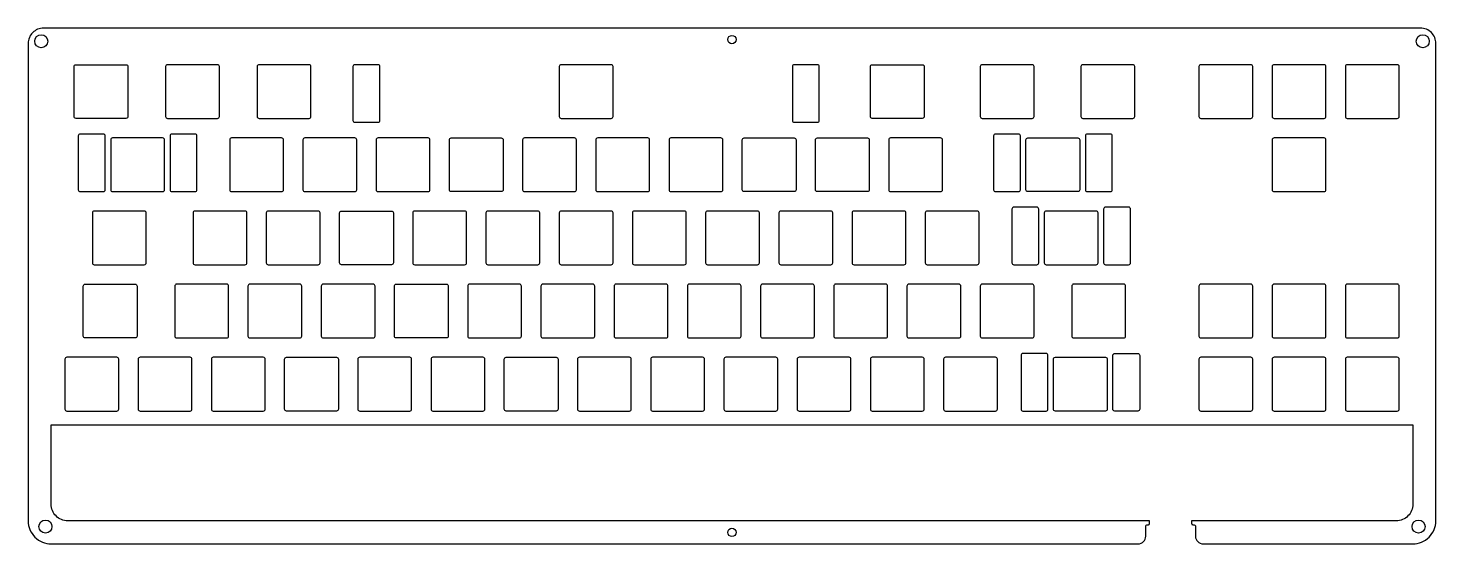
# Model space of a CAD drawing. Header units: millimetres. Extents: x -17 to 350, y -42 to 93.
import ezdxf

# ---------------------------------------------------------------- set-up
doc = ezdxf.new("R2010")
doc.units = ezdxf.units.MM
doc.layers.get('0').update_dxf_attribs({"linetype": 'CONTINUOUS'})

msp = doc.modelspace()

# ---------------------------------------------------------------- linework, layer by layer
for points in [[(275.19, -36.28), (275.19, -35.58), (-6.27, -35.58, -0.414221), (-10.57, -31.27), (-10.57, -10.55), (343.66, -10.55), (343.66, -31.25, -0.415456), (339.35, -35.58), (286.13, -35.58), (286.13, -36.28, 0.414214), (286.43, -36.58), (286.63, -36.58, -0.414214), (287.13, -37.08), (287.13, -39.58, 0.414214), (289.13, -41.58), (343.66, -41.58, 0.414214), (349.66, -35.58), (349.66, 88.73, 0.414214), (345.66, 92.73), (-12.57, 92.73, 0.414214), (-16.57, 88.73), (-16.57, -35.58, 0.414214), (-10.57, -41.58), (272.19, -41.58, 0.414214), (274.19, -39.58), (274.19, -37.08, -0.414214), (274.69, -36.58), (274.89, -36.58, 0.414214)], [(8.88, 69.2), (-4.12, 69.2, -0.414214), (-4.62, 69.7), (-4.62, 82.7, -0.414214), (-4.12, 83.2), (8.88, 83.2, -0.414214), (9.38, 82.7), (9.38, 69.7, -0.414214)], [(19.19, 69.7, 0.414214), (19.69, 69.2), (32.69, 69.2, 0.414214), (33.19, 69.7), (33.19, 82.7, 0.414214), (32.69, 83.2), (19.69, 83.2, 0.414214), (19.19, 82.7)], [(56.51, 69.2, 0.414214), (57.01, 69.7), (57.01, 82.7, 0.414214), (56.51, 83.2), (43.51, 83.2, 0.414214), (43.01, 82.7), (43.01, 69.7, 0.414214), (43.51, 69.2)], [(67.94, 68.7, 0.414214), (68.44, 68.2), (74.44, 68.2, 0.414214), (74.94, 68.7), (74.94, 82.7, 0.414214), (74.44, 83.2), (68.44, 83.2, 0.414214), (67.94, 82.7)], [(121.59, 69.7, 0.414214), (122.09, 69.2), (135.09, 69.2, 0.414214), (135.59, 69.7), (135.59, 82.7, 0.414214), (135.09, 83.2), (122.09, 83.2, 0.414214), (121.59, 82.7)], [(188.74, 68.2, 0.414214), (189.24, 68.7), (189.24, 82.7, 0.414214), (188.74, 83.2), (182.74, 83.2, 0.414214), (182.24, 82.7), (182.24, 68.7, 0.414214), (182.74, 68.2)], [(216.55, 82.7), (216.55, 69.7, -0.414214), (216.05, 69.2), (203.05, 69.2, -0.414214), (202.55, 69.7), (202.55, 82.7, -0.414214), (203.05, 83.2), (216.05, 83.2, -0.414214)], [(245.13, 82.7, 0.414214), (244.63, 83.2), (231.62, 83.2, 0.414214), (231.12, 82.7), (231.12, 69.7, 0.414214), (231.62, 69.2), (244.63, 69.2, 0.414214), (245.13, 69.7)], [(271.32, 82.7, 0.414214), (270.82, 83.2), (257.82, 83.2, 0.414214), (257.32, 82.7), (257.32, 69.7, 0.414214), (257.82, 69.2), (270.82, 69.2, 0.414214), (271.32, 69.7)], [(288.03, 69.7, 0.414214), (288.53, 69.2), (301.53, 69.2, 0.414214), (302.03, 69.7), (302.03, 82.7, 0.414214), (301.53, 83.2), (288.53, 83.2, 0.414214), (288.03, 82.7)], [(307.58, 83.2, 0.414214), (307.08, 82.7), (307.08, 69.7, 0.414214), (307.58, 69.2), (320.58, 69.2, 0.414214), (321.08, 69.7), (321.08, 82.7, 0.414214), (320.58, 83.2)], [(326.13, 69.7, 0.414214), (326.63, 69.2), (339.63, 69.2, 0.414214), (340.13, 69.7), (340.13, 82.7, 0.414214), (339.63, 83.2), (326.63, 83.2, 0.414214), (326.13, 82.7)], [(2.97, 50.15, 0.414214), (3.47, 50.65), (3.47, 64.65, 0.414214), (2.97, 65.15), (-3.03, 65.15, 0.414214), (-3.53, 64.65), (-3.53, 50.65, 0.414214), (-3.03, 50.15)], [(18.41, 50.15, 0.414214), (18.91, 50.65), (18.91, 63.65, 0.414214), (18.41, 64.15), (5.41, 64.15, 0.414214), (4.91, 63.65), (4.91, 50.65, 0.414214), (5.41, 50.15)], [(20.34, 50.65, 0.414214), (20.84, 50.15), (26.84, 50.15, 0.414214), (27.34, 50.65), (27.34, 64.65, 0.414214), (26.84, 65.15), (20.84, 65.15, 0.414214), (20.34, 64.65)], [(35.86, 50.65, 0.414214), (36.36, 50.15), (49.36, 50.15, 0.414214), (49.86, 50.65), (49.86, 63.65, 0.414214), (49.36, 64.15), (36.36, 64.15, 0.414214), (35.86, 63.65)], [(55.41, 64.15, 0.414214), (54.91, 63.65), (54.91, 50.65, 0.414214), (55.41, 50.15), (68.41, 50.15, 0.414214), (68.91, 50.65), (68.91, 63.65, 0.414214), (68.41, 64.15)], [(87.46, 50.15, 0.414214), (87.96, 50.65), (87.96, 63.65, 0.414214), (87.46, 64.15), (74.46, 64.15, 0.414214), (73.96, 63.65), (73.96, 50.65, 0.414214), (74.46, 50.15)], [(107.01, 63.65), (107.01, 50.65, -0.414214), (106.51, 50.15), (93.51, 50.15, -0.414214), (93.01, 50.65), (93.01, 63.65, -0.414214), (93.51, 64.15), (106.51, 64.15, -0.414214)], [(126.06, 63.65, 0.414214), (125.56, 64.15), (112.56, 64.15, 0.414214), (112.06, 63.65), (112.06, 50.65, 0.414214), (112.56, 50.15), (125.56, 50.15, 0.414214), (126.06, 50.65)], [(145.11, 63.65, 0.414214), (144.61, 64.15), (131.61, 64.15, 0.414214), (131.11, 63.65), (131.11, 50.65, 0.414214), (131.61, 50.15), (144.61, 50.15, 0.414214), (145.11, 50.65)], [(150.66, 64.15, 0.414214), (150.16, 63.65), (150.16, 50.65, 0.414214), (150.66, 50.15), (163.66, 50.15, 0.414214), (164.16, 50.65), (164.16, 63.65, 0.414214), (163.66, 64.15)], [(182.71, 50.15), (169.71, 50.15, -0.414214), (169.21, 50.65), (169.21, 63.65, -0.414214), (169.71, 64.15), (182.71, 64.15, -0.414214), (183.21, 63.65), (183.21, 50.65, -0.414214)], [(201.76, 50.15), (188.76, 50.15, -0.414214), (188.26, 50.65), (188.26, 63.65, -0.414214), (188.76, 64.15), (201.76, 64.15, -0.414214), (202.26, 63.65), (202.26, 50.65, -0.414214)], [(221.31, 63.65, 0.414214), (220.81, 64.15), (207.81, 64.15, 0.414214), (207.31, 63.65), (207.31, 50.65, 0.414214), (207.81, 50.15), (220.81, 50.15, 0.414214), (221.31, 50.65)], [(241.59, 64.65, 0.414214), (241.09, 65.15), (235.09, 65.15, 0.414214), (234.59, 64.65), (234.59, 50.65, 0.414214), (235.09, 50.15), (241.09, 50.15, 0.414214), (241.59, 50.65)], [(256.53, 50.15), (243.53, 50.15, -0.414214), (243.03, 50.65), (243.03, 63.65, -0.414214), (243.53, 64.15), (256.53, 64.15, -0.414214), (257.03, 63.65), (257.03, 50.65, -0.414214)], [(264.97, 50.15, 0.414214), (265.47, 50.65), (265.47, 64.65, 0.414214), (264.97, 65.15), (258.97, 65.15, 0.414214), (258.47, 64.65), (258.47, 50.65, 0.414214), (258.97, 50.15)], [(321.08, 63.65, 0.414214), (320.58, 64.15), (307.58, 64.15, 0.414214), (307.08, 63.65), (307.08, 50.65, 0.414214), (307.58, 50.15), (320.58, 50.15, 0.414214), (321.08, 50.65)], [(0.14, 31.6, 0.414214), (0.64, 31.1), (13.64, 31.1, 0.414214), (14.14, 31.6), (14.14, 44.6, 0.414214), (13.64, 45.1), (0.64, 45.1, 0.414214), (0.14, 44.6)], [(26.34, 31.6, 0.414214), (26.84, 31.1), (39.84, 31.1, 0.414214), (40.34, 31.6), (40.34, 44.6, 0.414214), (39.84, 45.1), (26.84, 45.1, 0.414214), (26.34, 44.6)], [(59.39, 44.6, 0.414214), (58.89, 45.1), (45.89, 45.1, 0.414214), (45.39, 44.6), (45.39, 31.6, 0.414214), (45.89, 31.1), (58.89, 31.1, 0.414214), (59.39, 31.6)], [(78.44, 44.6), (78.44, 31.6, -0.414214), (77.94, 31.1), (64.94, 31.1, -0.414214), (64.44, 31.6), (64.44, 44.6, -0.414214), (64.94, 45.1), (77.94, 45.1, -0.414214)], [(97.49, 44.6, 0.414214), (96.99, 45.1), (83.99, 45.1, 0.414214), (83.49, 44.6), (83.49, 31.6, 0.414214), (83.99, 31.1), (96.99, 31.1, 0.414214), (97.49, 31.6)], [(116.04, 31.1, 0.414214), (116.54, 31.6), (116.54, 44.6, 0.414214), (116.04, 45.1), (103.04, 45.1, 0.414214), (102.54, 44.6), (102.54, 31.6, 0.414214), (103.04, 31.1)], [(121.59, 31.6, 0.414214), (122.09, 31.1), (135.09, 31.1, 0.414214), (135.59, 31.6), (135.59, 44.6, 0.414214), (135.09, 45.1), (122.09, 45.1, 0.414214), (121.59, 44.6)], [(154.64, 44.6, 0.414214), (154.14, 45.1), (141.14, 45.1, 0.414214), (140.64, 44.6), (140.64, 31.6, 0.414214), (141.14, 31.1), (154.14, 31.1, 0.414214), (154.64, 31.6)], [(173.69, 44.6, 0.414214), (173.19, 45.1), (160.19, 45.1, 0.414214), (159.69, 44.6), (159.69, 31.6, 0.414214), (160.19, 31.1), (173.19, 31.1, 0.414214), (173.69, 31.6)], [(178.74, 31.6, 0.414214), (179.24, 31.1), (192.24, 31.1, 0.414214), (192.74, 31.6), (192.74, 44.6, 0.414214), (192.24, 45.1), (179.24, 45.1, 0.414214), (178.74, 44.6)], [(197.79, 31.6, 0.414214), (198.29, 31.1), (211.29, 31.1, 0.414214), (211.79, 31.6), (211.79, 44.6, 0.414214), (211.29, 45.1), (198.29, 45.1, 0.414214), (197.79, 44.6)], [(230.84, 44.6, 0.414214), (230.34, 45.1), (217.34, 45.1, 0.414214), (216.84, 44.6), (216.84, 31.6, 0.414214), (217.34, 31.1), (230.34, 31.1, 0.414214), (230.84, 31.6)], [(239.36, 31.6, 0.414214), (239.86, 31.1), (245.86, 31.1, 0.414214), (246.36, 31.6), (246.36, 45.6, 0.414214), (245.86, 46.1), (239.86, 46.1, 0.414214), (239.36, 45.6)], [(261.79, 44.6, 0.414214), (261.29, 45.1), (248.29, 45.1, 0.414214), (247.79, 44.6), (247.79, 31.6, 0.414214), (248.29, 31.1), (261.29, 31.1, 0.414214), (261.79, 31.6)], [(269.73, 31.1, 0.414214), (270.23, 31.6), (270.23, 45.6, 0.414214), (269.73, 46.1), (263.73, 46.1, 0.414214), (263.23, 45.6), (263.23, 31.6, 0.414214), (263.73, 31.1)], [(-2.24, 12.55), (-2.24, 25.55, -0.414214), (-1.74, 26.05), (11.26, 26.05, -0.414214), (11.76, 25.55), (11.76, 12.55, -0.414214), (11.26, 12.05), (-1.74, 12.05, -0.414214)], [(21.58, 12.55, 0.414214), (22.07, 12.05), (35.07, 12.05, 0.414214), (35.57, 12.55), (35.57, 25.55, 0.414214), (35.07, 26.05), (22.07, 26.05, 0.414214), (21.58, 25.55)], [(54.12, 12.05, 0.414214), (54.62, 12.55), (54.62, 25.55, 0.414214), (54.12, 26.05), (41.13, 26.05, 0.414214), (40.62, 25.55), (40.62, 12.55, 0.414214), (41.13, 12.05)], [(73.68, 25.55, 0.414214), (73.18, 26.05), (60.17, 26.05, 0.414214), (59.68, 25.55), (59.68, 12.55, 0.414214), (60.17, 12.05), (73.18, 12.05, 0.414214), (73.68, 12.55)], [(92.22, 12.05), (79.22, 12.05, -0.414214), (78.72, 12.55), (78.72, 25.55, -0.414214), (79.22, 26.05), (92.22, 26.05, -0.414214), (92.73, 25.55), (92.73, 12.55, -0.414214)], [(97.78, 12.55, 0.414214), (98.28, 12.05), (111.27, 12.05, 0.414214), (111.77, 12.55), (111.77, 25.55, 0.414214), (111.27, 26.05), (98.28, 26.05, 0.414214), (97.78, 25.55)], [(116.82, 12.55, 0.414214), (117.33, 12.05), (130.32, 12.05, 0.414214), (130.82, 12.55), (130.82, 25.55, 0.414214), (130.32, 26.05), (117.33, 26.05, 0.414214), (116.82, 25.55)], [(149.88, 25.55, 0.414214), (149.38, 26.05), (136.38, 26.05, 0.414214), (135.88, 25.55), (135.88, 12.55, 0.414214), (136.38, 12.05), (149.38, 12.05, 0.414214), (149.88, 12.55)], [(168.42, 12.05, 0.414214), (168.92, 12.55), (168.92, 25.55, 0.414214), (168.42, 26.05), (155.43, 26.05, 0.414214), (154.93, 25.55), (154.93, 12.55, 0.414214), (155.43, 12.05)], [(173.98, 12.55, 0.414214), (174.48, 12.05), (187.48, 12.05, 0.414214), (187.98, 12.55), (187.98, 25.55, 0.414214), (187.48, 26.05), (174.48, 26.05, 0.414214), (173.98, 25.55)], [(193.53, 26.05, 0.414214), (193.03, 25.55), (193.03, 12.55, 0.414214), (193.53, 12.05), (206.53, 12.05, 0.414214), (207.03, 12.55), (207.03, 25.55, 0.414214), (206.53, 26.05)], [(226.08, 25.55, 0.414214), (225.58, 26.05), (212.57, 26.05, 0.414214), (212.07, 25.55), (212.07, 12.55, 0.414214), (212.57, 12.05), (225.58, 12.05, 0.414214), (226.08, 12.55)], [(244.63, 12.05, 0.414214), (245.13, 12.55), (245.13, 25.55, 0.414214), (244.63, 26.05), (231.62, 26.05, 0.414214), (231.12, 25.55), (231.12, 12.55, 0.414214), (231.62, 12.05)], [(254.94, 12.55, 0.414214), (255.44, 12.05), (268.44, 12.05, 0.414214), (268.94, 12.55), (268.94, 25.55, 0.414214), (268.44, 26.05), (255.44, 26.05, 0.414214), (254.94, 25.55)], [(301.53, 12.05, 0.414214), (302.03, 12.55), (302.03, 25.55, 0.414214), (301.53, 26.05), (288.53, 26.05, 0.414214), (288.03, 25.55), (288.03, 12.55, 0.414214), (288.53, 12.05)], [(321.08, 25.55, 0.414214), (320.58, 26.05), (307.58, 26.05, 0.414214), (307.08, 25.55), (307.08, 12.55, 0.414214), (307.58, 12.05), (320.58, 12.05, 0.414214), (321.08, 12.55)], [(340.13, 25.55, 0.414214), (339.63, 26.05), (326.63, 26.05, 0.414214), (326.13, 25.55), (326.13, 12.55, 0.414214), (326.63, 12.05), (339.63, 12.05, 0.414214), (340.13, 12.55)], [(241.74, -6.5, 0.414214), (242.24, -7), (248.24, -7, 0.414214), (248.74, -6.5), (248.74, 7.5, 0.414214), (248.24, 8), (242.24, 8, 0.414214), (241.74, 7.5)], [(265.61, -6.5), (265.61, 7.5, -0.414214), (266.11, 8), (272.11, 8, -0.414214), (272.61, 7.5), (272.61, -6.5, -0.414214), (272.11, -7), (266.11, -7, -0.414214)], [(7, 6.5, 0.414214), (6.5, 7), (-6.5, 7, 0.414214), (-7, 6.5), (-7, -6.5, 0.414214), (-6.5, -7), (6.5, -7, 0.414214), (7, -6.5)], [(26.05, 6.5, 0.414214), (25.55, 7), (12.55, 7, 0.414214), (12.05, 6.5), (12.05, -6.5, 0.414214), (12.55, -7), (25.55, -7, 0.414214), (26.05, -6.5)], [(44.6, -7, 0.414214), (45.1, -6.5), (45.1, 6.5, 0.414214), (44.6, 7), (31.6, 7, 0.414214), (31.1, 6.5), (31.1, -6.5, 0.414214), (31.6, -7)], [(63.65, -7), (50.65, -7, -0.414214), (50.15, -6.5), (50.15, 6.5, -0.414214), (50.65, 7), (63.65, 7, -0.414214), (64.15, 6.5), (64.15, -6.5, -0.414214)], [(83.2, 6.5, 0.414214), (82.7, 7), (69.7, 7, 0.414214), (69.2, 6.5), (69.2, -6.5, 0.414214), (69.7, -7), (82.7, -7, 0.414214), (83.2, -6.5)], [(88.25, -6.5, 0.414214), (88.75, -7), (101.75, -7, 0.414214), (102.25, -6.5), (102.25, 6.5, 0.414214), (101.75, 7), (88.75, 7, 0.414214), (88.25, 6.5)], [(107.3, -6.5), (107.3, 6.5, -0.414214), (107.8, 7), (120.8, 7, -0.414214), (121.3, 6.5), (121.3, -6.5, -0.414214), (120.8, -7), (107.8, -7, -0.414214)], [(126.85, 7, 0.414214), (126.35, 6.5), (126.35, -6.5, 0.414214), (126.85, -7), (139.85, -7, 0.414214), (140.35, -6.5), (140.35, 6.5, 0.414214), (139.85, 7)], [(159.4, 6.5, 0.414214), (158.9, 7), (145.9, 7, 0.414214), (145.4, 6.5), (145.4, -6.5, 0.414214), (145.9, -7), (158.9, -7, 0.414214), (159.4, -6.5)], [(177.95, -7, 0.414214), (178.45, -6.5), (178.45, 6.5, 0.414214), (177.95, 7), (164.95, 7, 0.414214), (164.45, 6.5), (164.45, -6.5, 0.414214), (164.95, -7)], [(197, -7, 0.414214), (197.5, -6.5), (197.5, 6.5, 0.414214), (197, 7), (184, 7, 0.414214), (183.5, 6.5), (183.5, -6.5, 0.414214), (184, -7)], [(216.05, -7, 0.414214), (216.55, -6.5), (216.55, 6.5, 0.414214), (216.05, 7), (203.05, 7, 0.414214), (202.55, 6.5), (202.55, -6.5, 0.414214), (203.05, -7)], [(221.6, -6.5, 0.414214), (222.1, -7), (235.1, -7, 0.414214), (235.6, -6.5), (235.6, 6.5, 0.414214), (235.1, 7), (222.1, 7, 0.414214), (221.6, 6.5)], [(264.18, 6.5), (264.18, -6.5, -0.414214), (263.68, -7), (250.67, -7, -0.414214), (250.17, -6.5), (250.17, 6.5, -0.414214), (250.67, 7), (263.68, 7, -0.414214)], [(301.53, -7, 0.414214), (302.03, -6.5), (302.03, 6.5, 0.414214), (301.53, 7), (288.53, 7, 0.414214), (288.03, 6.5), (288.03, -6.5, 0.414214), (288.53, -7)], [(307.08, -6.5, 0.414214), (307.58, -7), (320.58, -7, 0.414214), (321.08, -6.5), (321.08, 6.5, 0.414214), (320.58, 7), (307.58, 7, 0.414214), (307.08, 6.5)], [(340.13, 6.5, 0.414214), (339.63, 7), (326.63, 7, 0.414214), (326.13, 6.5), (326.13, -6.5, 0.414214), (326.63, -7), (339.63, -7, 0.414214), (340.13, -6.5)]]:
    msp.add_lwpolyline(points, format="xyb", close=True)
for centre, radius in [((-13.16, 89.31), 1.7), ((166.54, 89.73), 1.1), ((346.25, 89.31), 1.7), ((-12.07, -37.08), 1.7), ((345.16, -37.08), 1.7), ((166.54, -38.58), 1.1)]:
    msp.add_circle(centre, radius)

doc.saveas('drawing.dxf')
